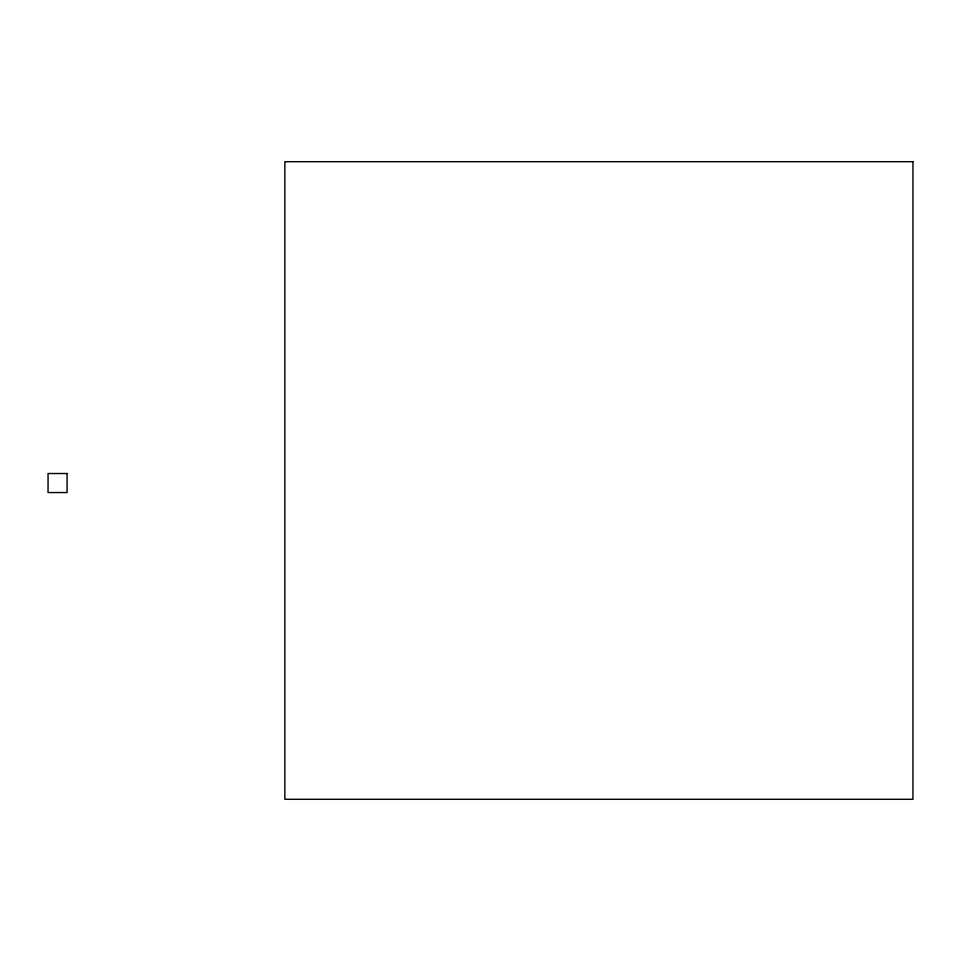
<?xml version="1.0" encoding="UTF-8"?>
<svg xmlns="http://www.w3.org/2000/svg" width="961" height="961" viewBox="0 0 961 961"><rect width="100%" height="100%" fill="white"/><g stroke="black" fill="none" stroke-linecap="round" stroke-linejoin="round"><path stroke-width="1.44" d="M912.95 161.7L284.864 161.7L284.864 799.3L912.95 799.3L912.95 161.7M67.078 473.521L48.05 473.521L48.05 492.549L67.078 492.549L67.078 473.521"/></g></svg>
